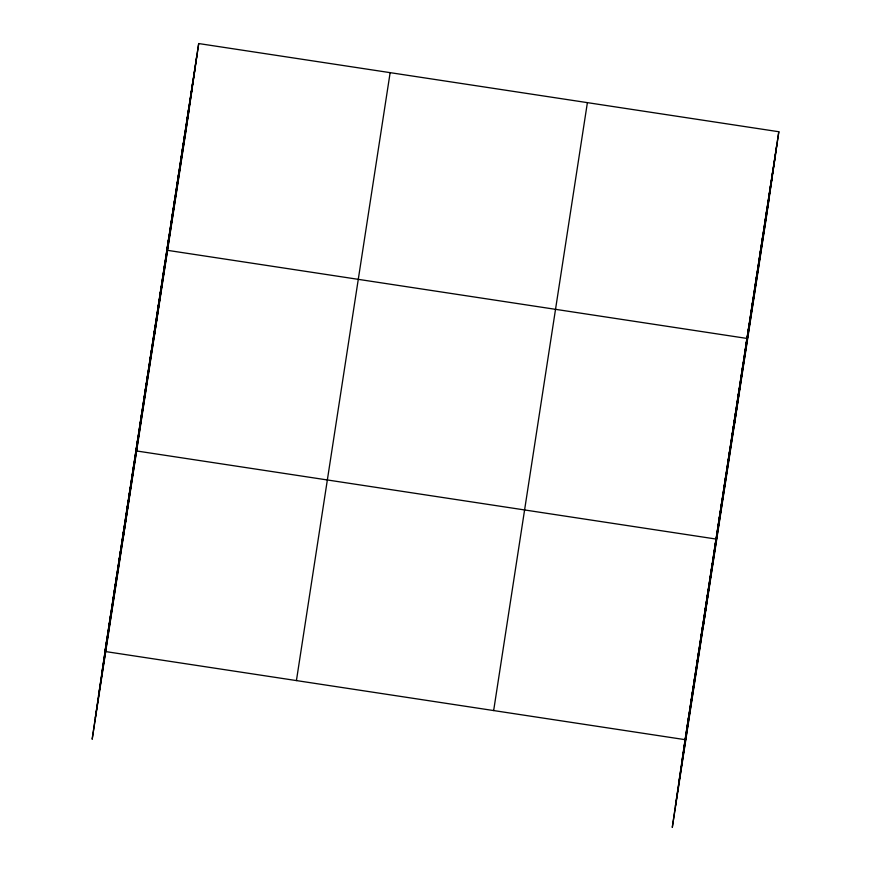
<?xml version="1.0" encoding="UTF-8"?>
<svg xmlns="http://www.w3.org/2000/svg" width="871" height="871" viewBox="0 0 871 871"><rect width="100%" height="100%" fill="white"/><g stroke="black" fill="none" stroke-linecap="round" stroke-linejoin="round"><path stroke-width="1.31" d="M106.915 638.933L92.174 739.261L185.904 131.336L198.708 43.55L778.826 131.739L766.023 219.525L672.292 827.45L685.096 739.664L778.826 131.739M105.489 649.385L110.78 613.859M109.365 624.3L114.645 588.774M113.23 599.226L116.583 576.243M115.157 586.695L120.448 551.169M119.022 561.61L124.313 526.084M122.887 536.536L128.179 501.01M126.763 511.462L130.117 488.468M128.69 498.92L133.982 463.394M123.105 538.637L137.847 438.32M136.42 448.772L141.712 413.246M140.285 423.687L145.577 388.161M144.161 398.613L147.515 375.63M146.088 386.071L151.38 350.556M149.954 360.997L155.245 325.471M153.819 335.923L159.11 300.397M157.684 310.849L161.037 287.855M159.622 298.307L164.913 262.781M154.036 338.024L168.832 237.326M167.472 247.397L172.817 211.49M171.456 221.561L174.81 198.566M173.449 208.637L178.795 172.73M177.434 182.801L182.779 146.894M181.418 156.965L184.772 133.982M183.4 144.042L188.746 108.146M187.385 118.206L192.731 82.309M191.37 92.37L196.715 56.473M683.681 750.116L688.961 714.59M687.546 725.031L692.826 689.516M691.411 699.957L694.764 676.974M693.349 687.426L698.629 651.9M697.214 662.341L702.494 626.815M701.079 637.267L706.359 601.741M704.944 612.193L708.297 589.199M706.871 599.651L712.162 564.125M703.224 626.837L716.027 539.051L135.909 450.862M714.612 549.503L719.892 513.977M718.477 524.418L721.83 501.435M720.404 511.887L725.695 476.361M724.269 486.802L729.56 451.287M728.145 461.728L733.426 426.202M732.01 436.654L735.364 413.671M733.937 424.112L739.229 388.586M737.802 399.038L743.094 363.512M734.155 426.224L746.959 338.438L166.84 250.238M745.598 348.509L748.951 325.514M747.59 335.585L752.936 299.678M751.575 309.749L756.921 273.842M755.56 283.913L760.906 248.006M759.534 258.077L762.887 235.094M761.526 245.154L766.872 209.258M765.511 219.318L770.857 183.422M769.496 193.482L772.849 170.498M771.488 180.569L776.834 144.662M198.708 43.55L104.977 651.475L685.096 739.664M101.624 674.459L195.354 66.534M98.51 695.842L192.241 87.917M95.298 717.878L189.018 109.953M296.423 680.578L390.143 72.652M493.661 710.562L587.392 102.636M681.743 762.648L775.473 154.733M678.629 784.031L772.348 176.116M675.406 806.067L769.137 198.142"/></g></svg>
